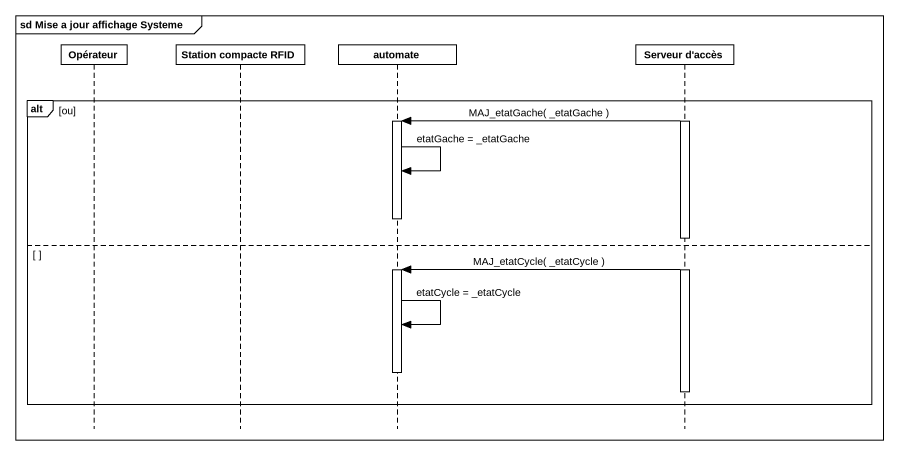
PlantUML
@startuml
mainframe sd Mise a jour affichage Systeme
hide footbox
participant Opérateur
participant "Station compacte RFID" as Station_compacte_RFID
participant automate
participant "Serveur d'accès" as Serveur_d_accès

alt ou
  activate Serveur_d_accès
  Serveur_d_accès -> automate : MAJ_etatGache( _etatGache )
  activate automate
  automate -> automate : etatGache = _etatGache
  deactivate automate
else
  Serveur_d_accès -> automate : MAJ_etatCycle( _etatCycle )
  activate automate
  automate -> automate : etatCycle = _etatCycle
  deactivate automate
  deactivate Serveur_d_accès
end
@enduml
